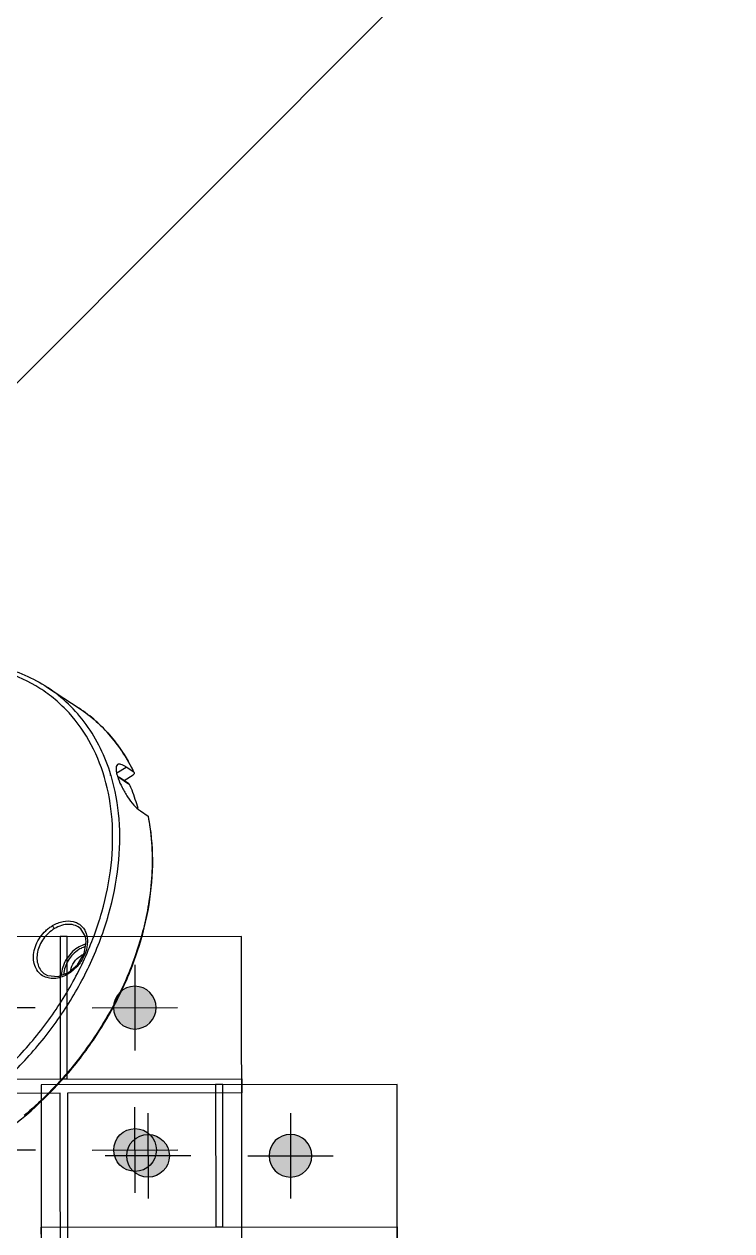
# Model space of a CAD drawing. Header units: feet. Extents: x -99009 to 3252343, y -11094690 to 9035152.
# Drawn here: x 2482868 to 2483365, y -1962481 to -1961633 of the extents above; entities that cross this region are included whole.
import ezdxf

# ---------------------------------------------------------------- set-up
doc = ezdxf.new("R2010")
doc.units = ezdxf.units.FT
doc.layers.add('1', color=1, linetype='Continuous')
doc.layers.add('ASSEM_MEMBER_1', color=7, linetype='Continuous')

# ---------------------------------------------------------------- blocks, each defined once
blk = doc.blocks.new('24')
h = blk.add_hatch(color=7)
h.dxf.hatch_style = 1
edge = h.paths.add_edge_path()
edge.add_ellipse((0, 0), major_axis=(15, 0), ratio=1, start_angle=0, end_angle=360)
at = {"color": 1}
for p, q in [((0, 30), (0, -30)), ((-30, 0), (30, 0))]:
    blk.add_line(p, q, dxfattribs=at)
at = {"color": 7}
blk.add_circle((0, 0), 15, dxfattribs=at)
blk = doc.blocks.new('zw$CD60')
at = {"color": 1}
for p, rotation in [((-50, 50), 270), ((50, -50), 90.00000000000001)]:
    blk.add_blockref('24', p, dxfattribs=dict(at, rotation=rotation))
at = {"color": 1, "xscale": -1}
for p, rotation in [((50, 50), 89.99999999999982), ((-50, -50), 270)]:
    blk.add_blockref('24', p, dxfattribs=dict(at, rotation=rotation))
blk = doc.blocks.new('WEDFWEFWEFEWFWE')
at = {"color": 1}
blk.add_lwpolyline([(1053661.28, 482083.91), (1053661.28, 482803.91), (1053911.28, 482803.91), (1053911.28, 482083.91)], close=True, dxfattribs=at)
at = {"color": 4}
for points in [[(1053783.78, 482703.91), (1053788.78, 482703.91), (1053788.78, 482803.91), (1053783.78, 482803.91)], [(1053783.78, 482183.91), (1053788.78, 482183.91), (1053788.78, 482083.91), (1053783.78, 482083.91)]]:
    blk.add_lwpolyline(points, close=True, dxfattribs=at)
at = {"color": 3}
blk.add_lwpolyline([(1053661.28, 482183.91), (1053911.28, 482183.91), (1053911.28, 482193.91), (1053788.78, 482193.91), (1053788.78, 482693.91), (1053911.28, 482693.91), (1053911.28, 482703.91), (1053661.28, 482703.91), (1053661.28, 482693.91), (1053783.78, 482693.91), (1053783.78, 482193.91), (1053661.28, 482193.91)], close=True, dxfattribs=at)
at = {"color": 1, "rotation": 180}
blk.add_blockref('zw$CD60', (1053786.28, 482703.91), dxfattribs=at)
at = {"color": 1, "xscale": -1}
blk.add_blockref('zw$CD60', (1053786.28, 482183.91), dxfattribs=at)
blk = doc.blocks.new('CAMERA 01')
at = {"layer": 'ASSEM_MEMBER_1', "color": 7, "linetype": 'Continuous', "transparency": 33554684}
for p, q in [((1848719.55, -2100.39), (1848720.07, -2100.44)), ((1848725.8, -2103.5), (1848720.13, -2100.47)), ((1848746.61, -2101.9), (1848746.12, -2101.63)), ((1848746.61, -2101.9), (1848746.12, -2101.63)), ((1848746.12, -2101.63), (1848746.69, -2101.75)), ((1848753.05, -2105.34), (1848746.61, -2101.9)), ((1848753.62, -2105.46), (1848746.69, -2101.75)), ((1848750.15, -2103.6), (1848750.71, -2096.14)), ((1848752, -2094.89), (1848751.63, -2094.81)), ((1848752, -2094.86), (1848752.06, -2094.87)), ((1848752.01, -2094.8), (1848752.07, -2094.79)), ((1848752.06, -2094.92), (1848757.72, -2097.95)), ((1848757.14, -2105.72), (1848757.72, -2097.95)), ((1848753.05, -2105.34), (1848753.61, -2105.45)), ((1848754.79, -2106.34), (1848753.61, -2105.45)), ((1848757.52, -2110.49), (1848757.76, -2110.44)), ((1848757.54, -2110.09), (1848757.79, -2110.04)), ((1848833.07, -2120.65), (1848809.71, -2107.86)), ((1848833.07, -2120.65), (1848833.09, -2120.66)), ((1848672.23, -2179.24), (1848672.23, -2179.24)), ((1848655.65, -2216.35), (1848655.64, -2216.35))]:
    blk.add_line(p, q, dxfattribs=at)
for points in [[(1848649.04, -2201.2), (1848650.94, -2193.16), (1848655.71, -2185.34), (1848662.3, -2180.15), (1848665.86, -2178.89), (1848672.23, -2179.24)], [(1848655.64, -2216.35), (1848653.96, -2215.2), (1848649.88, -2208.93), (1848649.04, -2201.2)]]:
    blk.add_lwpolyline(points, dxfattribs=at)
for centre, radius, start, end in [((1848762.46, -2241.92), 147.66, 106.85785, 108.30359), ((1848761.86, -2239.96), 145.6, 106.66202, 106.85491), ((1848757.62, -2215.66), 120.88, 92.39339, 92.62826), ((1848759.2, -2200.13), 105.2, 61.30379, 77.81077), ((1848745.65, -2119.18), 15.69, 59.56504, 61.86762), ((1848791.27, -2294.67), 208.08, 126.66427, 131.57514), ((1848820.73, -2323.84), 249.62, 139.70293, 147.10276), ((1848832.53, -2331.68), 263.79, 147.06301, 157.39982), ((1848680.21, -2204.23), 31.99, 174.31826, 175.24403), ((1848830.16, -2331), 261.34, 158.40672, 167.78677), ((1848833.97, -2332.43), 265.4, 157.37024, 158.42177)]:
    blk.add_arc(centre, radius, start, end, dxfattribs=at)
for points, knots in [([(1848569.47, -2308.66), (1848571.15, -2285.45), (1848579.01, -2250.56), (1848598.21, -2207.6), (1848616.83, -2177.53), (1848638.92, -2150.89), (1848663.81, -2128.55), (1848690.68, -2111.26), (1848709.91, -2103.27), (1848719.55, -2100.39)], [0, 0, 0, 0, 0.257572, 0.389236, 0.519953, 0.647795, 0.771105, 0.888685, 1, 1, 1, 1]), ([(1848716.09, -2101.74), (1848713.96, -2102.44), (1848705.35, -2105.51), (1848697, -2109.33), (1848690.91, -2112.58)], [0, 0, 0, 0, 0.245185, 1, 1, 1, 1]), ([(1848746.12, -2101.63), (1848744.64, -2101.74), (1848738.67, -2102.31), (1848732.75, -2103.32), (1848728.34, -2104.31)], [0, 0, 0, 0, 0.246834, 1, 1, 1, 1]), ([(1848751.63, -2094.81), (1848751.51, -2094.82), (1848751.26, -2094.9), (1848750.97, -2095.2), (1848750.78, -2095.63), (1848750.72, -2095.97), (1848750.71, -2096.14)], [0, 0, 0, 0, 0.204133, 0.430994, 0.697145, 1, 1, 1, 1]), ([(1848752.07, -2094.79), (1848757.16, -2094.58), (1848767.28, -2094.78), (1848782.16, -2097.09), (1848796.42, -2101.36), (1848805.4, -2105.5), (1848809.71, -2107.86)], [0, 0, 0, 0, 0.255406, 0.50596, 0.75345, 1, 1, 1, 1]), ([(1848781.41, -2097.31), (1848779.08, -2096.8), (1848769.57, -2095.07), (1848759.84, -2094.59), (1848752.57, -2094.89)], [0, 0, 0, 0, 0.246783, 1, 1, 1, 1]), ([(1848762.13, -2102.49), (1848762.04, -2103.65), (1848760.31, -2104.78), (1848758.38, -2105.51), (1848756.25, -2106.14), (1848754.54, -2106.45), (1848753.33, -2106.63)], [0, 0, 0, 0, 0.344893, 0.479873, 0.634946, 1, 1, 1, 1]), ([(1848757.72, -2097.95), (1848758.39, -2098.31), (1848759.57, -2099.01), (1848761.01, -2100.15), (1848761.93, -2101.28), (1848762.15, -2102.13), (1848762.13, -2102.49)], [0, 0, 0, 0, 0.343979, 0.621447, 0.834076, 1, 1, 1, 1]), ([(1848647.68, -2184.43), (1848655.05, -2174.79), (1848670.88, -2156.92), (1848697.92, -2134.81), (1848726.86, -2118.64), (1848747.38, -2112.08), (1848757.54, -2110.09)], [0, 0, 0, 0, 0.269017, 0.526743, 0.770637, 1, 1, 1, 1]), ([(1848753.33, -2106.63), (1848751.02, -2106.96), (1848746.15, -2107.31), (1848738.83, -2107.05), (1848731.89, -2105.93), (1848727.61, -2104.47), (1848725.8, -2103.5)], [0, 0, 0, 0, 0.249413, 0.521218, 0.781335, 1, 1, 1, 1]), ([(1848753.6, -2105.65), (1848753.71, -2105.71), (1848754.1, -2105.95), (1848754.47, -2106.21), (1848754.74, -2106.41)], [0, 0, 0, 0, 0.266548, 1, 1, 1, 1]), ([(1848757.79, -2110.04), (1848764.37, -2108.77), (1848777.55, -2107.23), (1848797.16, -2108.23), (1848815.89, -2112.56), (1848827.55, -2117.63), (1848833.07, -2120.65)], [0, 0, 0, 0, 0.259709, 0.510933, 0.756539, 1, 1, 1, 1]), ([(1848600.93, -2319.59), (1848601.82, -2307.82), (1848605.5, -2284.13), (1848616.12, -2249.57), (1848631.62, -2216.66), (1848651.37, -2186.53), (1848674.73, -2160.35), (1848700.81, -2138.99), (1848728.76, -2123.32), (1848757.56, -2113.87), (1848786.2, -2111.17), (1848809.18, -2114.68), (1848826.11, -2120.89), (1848842.05, -2129.27), (1848860.08, -2143.88), (1848877.18, -2166.92), (1848889.42, -2194.56), (1848896.36, -2225.74), (1848897.35, -2247.64), (1848896.99, -2258.83)], [0, 0, 0, 0, 0.069688, 0.141021, 0.21283, 0.28389, 0.353034, 0.419327, 0.482114, 0.541242, 0.597057, 0.650547, 0.67691, 0.703265, 0.756654, 0.812313, 0.871244, 0.933858, 1, 1, 1, 1]), ([(1848690.91, -2112.58), (1848688.86, -2113.67), (1848680.62, -2118.27), (1848672.73, -2123.51), (1848667.02, -2127.76)], [0, 0, 0, 0, 0.245621, 1, 1, 1, 1]), ([(1848898.35, -2259.05), (1848898.91, -2244.27), (1848897.53, -2222.25), (1848890.68, -2194.43), (1848883.32, -2175.41), (1848873.76, -2158.2), (1848862.12, -2143.1), (1848848.59, -2130.36), (1848838.38, -2123.56), (1848833.09, -2120.66)], [0, 0, 0, 0, 0.275776, 0.406908, 0.533216, 0.654952, 0.772689, 0.887322, 1, 1, 1, 1]), ([(1848653.19, -2139.01), (1848651.18, -2140.79), (1848643.15, -2148.17), (1848635.66, -2156.13), (1848630.35, -2162.39)], [0, 0, 0, 0, 0.246636, 1, 1, 1, 1]), ([(1848683.42, -2195.69), (1848683.51, -2194.34), (1848683.43, -2191.68), (1848682.49, -2186.77), (1848680.28, -2182.39), (1848676.9, -2179.33), (1848673.99, -2177.84), (1848670.77, -2177.15), (1848667.38, -2177.32), (1848663.95, -2178.27), (1848660.61, -2180.01), (1848657.48, -2182.42), (1848654.65, -2185.43), (1848652.24, -2188.94), (1848650.33, -2192.79), (1848648.99, -2196.86), (1848648.52, -2199.67), (1848648.38, -2201.06)], [0, 0, 0, 0, 0.067212, 0.131193, 0.247822, 0.302087, 0.355062, 0.408368, 0.463601, 0.521866, 0.583743, 0.649144, 0.717484, 0.787935, 0.8593, 0.930382, 1, 1, 1, 1]), ([(1848595.86, -2319.1), (1848596.75, -2307.18), (1848600.46, -2283.17), (1848611.21, -2248.15), (1848626.83, -2214.75), (1848640.28, -2194.13), (1848647.68, -2184.43)], [0, 0, 0, 0, 0.245392, 0.496618, 0.749584, 1, 1, 1, 1]), ([(1848655.49, -2188.07), (1848655.5, -2187.9), (1848655.54, -2187.23), (1848655.53, -2186.56), (1848655.49, -2186.07)], [0, 0, 0, 0, 0.253541, 1, 1, 1, 1]), ([(1848659.63, -2182.34), (1848659.67, -2182.55), (1848659.82, -2183.39), (1848659.9, -2184.23), (1848659.93, -2184.87)], [0, 0, 0, 0, 0.246158, 1, 1, 1, 1]), ([(1848659.93, -2184.87), (1848659.94, -2185.07), (1848659.97, -2185.88), (1848659.94, -2186.69), (1848659.9, -2187.3)], [0, 0, 0, 0, 0.246839, 1, 1, 1, 1]), ([(1848660.94, -2181.27), (1848661.06, -2181.76), (1848661.48, -2183.79), (1848661.54, -2185.88), (1848661.42, -2187.45)], [0, 0, 0, 0, 0.241175, 1, 1, 1, 1]), ([(1848672.23, -2179.24), (1848673.61, -2179.74), (1848676.27, -2181.36), (1848679.15, -2185.22), (1848680.79, -2190.1), (1848681.01, -2193.66), (1848680.92, -2195.5)], [0, 0, 0, 0, 0.224192, 0.461272, 0.719804, 1, 1, 1, 1]), ([(1848659.9, -2187.3), (1848659.63, -2190.85), (1848657.38, -2197.71), (1848652.43, -2203.06), (1848649.48, -2204.78)], [0, 0, 0, 0, 0.510671, 1, 1, 1, 1]), ([(1848649.58, -2199.18), (1848651.26, -2197.9), (1848654.05, -2194.45), (1848655.32, -2190.23), (1848655.49, -2188.07)], [0, 0, 0, 0, 0.494506, 1, 1, 1, 1]), ([(1848661.42, -2187.45), (1848661.27, -2189.4), (1848660.45, -2193.33), (1848657.19, -2200.32), (1848652.95, -2204.69), (1848649.64, -2206.42)], [0, 0, 0, 0, 0.254658, 0.514615, 1, 1, 1, 1]), ([(1848654.6, -2217.67), (1848655.83, -2218.55), (1848658.67, -2219.89), (1848663.48, -2220.24), (1848668.41, -2218.97), (1848673.1, -2216.23), (1848677.21, -2212.22), (1848680.48, -2207.24), (1848682.29, -2202.53), (1848683.16, -2198.64), (1848683.39, -2196.67), (1848683.42, -2195.69)], [0, 0, 0, 0, 0.104742, 0.212655, 0.328093, 0.452646, 0.585263, 0.723237, 0.862835, 0.932095, 1, 1, 1, 1]), ([(1848680.92, -2195.5), (1848680.74, -2198.98), (1848678.92, -2205.86), (1848673.61, -2212.85), (1848668.08, -2216.42), (1848663.76, -2217.82), (1848659.47, -2217.89), (1848656.83, -2217), (1848655.65, -2216.35)], [0, 0, 0, 0, 0.273628, 0.542745, 0.668432, 0.785587, 0.895017, 1, 1, 1, 1]), ([(1848680.92, -2195.5), (1848681.3, -2195.64), (1848682.15, -2195.76), (1848683, -2195.76), (1848683.42, -2195.69)], [0, 0, 0, 0, 0.487222, 1, 1, 1, 1]), ([(1848648.33, -2201.58), (1848648.19, -2203.22), (1848648.29, -2206.44), (1848649.4, -2210.98), (1848651.47, -2214.87), (1848653.49, -2216.88), (1848654.6, -2217.67)], [0, 0, 0, 0, 0.27492, 0.532604, 0.772987, 1, 1, 1, 1]), ([(1848649.04, -2201.2), (1848649.03, -2201.29), (1848648.88, -2201.42), (1848648.63, -2201.52), (1848648.44, -2201.56), (1848648.33, -2201.58)], [0, 0, 0, 0, 0.324302, 0.611449, 1, 1, 1, 1])]:
    blk.add_open_spline(points, degree=3, knots=knots, dxfattribs=at)
for points in [[(1848720.07, -2100.44), (1848720.1, -2100.44), (1848720.12, -2100.45), (1848720.13, -2100.47)], [(1848752.06, -2094.92), (1848752.04, -2094.91), (1848752.02, -2094.89), (1848752, -2094.89)]]:
    blk.add_open_spline(points, degree=3, dxfattribs=at)

msp = doc.modelspace()

# ---------------------------------------------------------------- hatches: boundary and pattern name
h = msp.add_hatch()
h.set_pattern_fill('ACAD_ISO06W100', color=3, scale=250, angle=45.06505171, style=0)
h.set_pattern_definition([(45.06505, (3631160, -1324213.2), (-884.8864, 882.8794), [6000, -750, 125, -750, 125, -1625]), (45.06505, (3631160, -1324213.2), (-884.8864, 882.8794), [-8500, 125, -750])])
h.paths.add_polyline_path([(2509400.40593, -1941970.88363), (2508486.43847, -1941162.4145), (2460377.81695, -1941217.03545), (2459879.56432, -1942756.35235), (2459903.4081, -1963757.29307), (2460403.97546, -1964256.72506), (2508925.64567, -1964201.63515), (2509425.07766, -1963701.06779)])
h.paths.add_polyline_path([(2481953.05645, -1947942.20714), (2481959.13495, -1953295.98271), (2486170.4077, -1953291.20137), (2486164.3292, -1947937.4258)], flags=24)

# ---------------------------------------------------------------- linework, layer by layer
at = {"layer": '1'}
msp.add_arc((2520410.24778, -1978395.99612), 100000, 84.1346387202, 194.3871675539, dxfattribs=at)

# ---------------------------------------------------------------- block references
at = {"transparency": 33554684, "xscale": -1}
for name, p, rotation in [('CAMERA 01', (3348767.45077, -3595633.45393), 297.8608765568785), ('WEDFWEFWEFEWFWE', (1428562.80747, -1481386.92174), 180.0650517140735)]:
    msp.add_blockref(name, p, dxfattribs=dict(at, rotation=rotation))
at = {"xscale": -1, "rotation": 180.0650517140735}
msp.add_blockref('WEDFWEFWEFEWFWE', (1428672.04909, -1481490.95453), dxfattribs=at)

doc.saveas('drawing.dxf')
